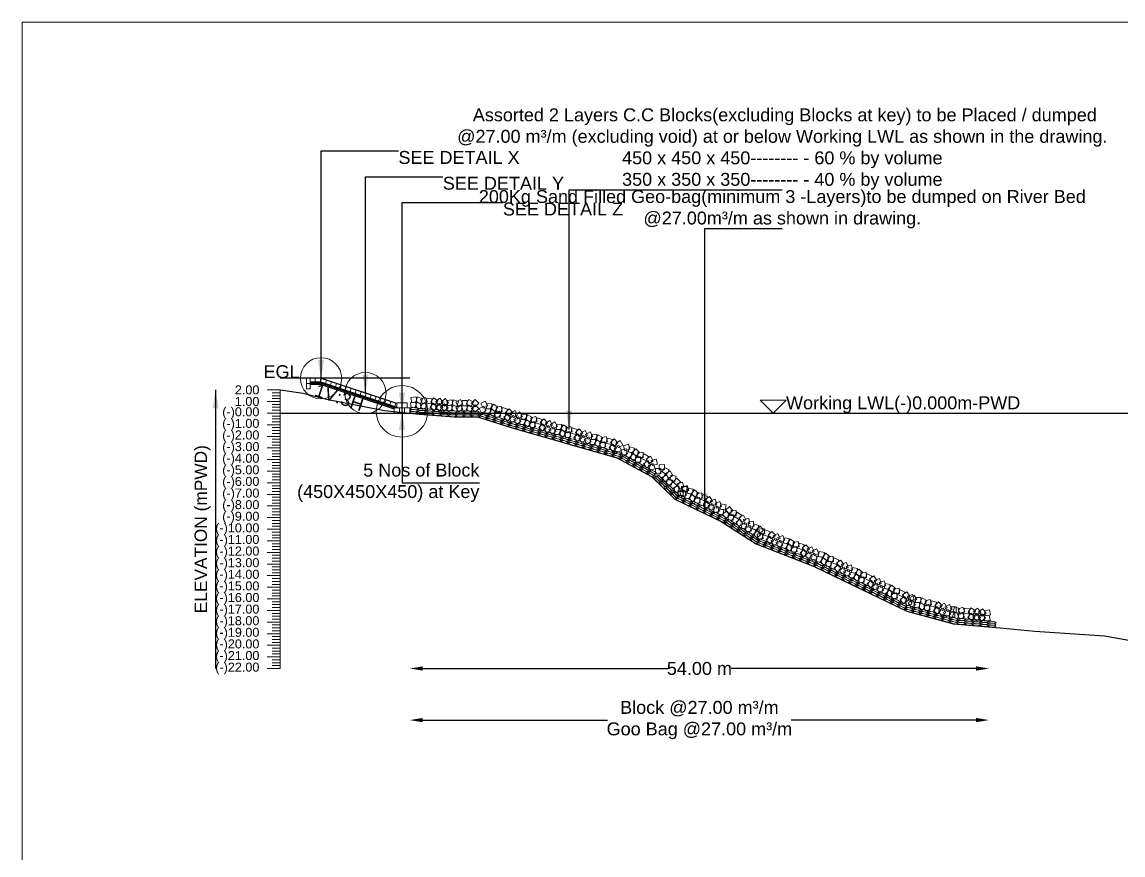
# Model space of a CAD drawing. Header units: inches. Extents: x 89000 to 305017, y -7071 to 0.
# Drawn here: x 175000 to 179267, y -3229 to 0 of the extents above; entities that cross this region are included whole.
import ezdxf

# ---------------------------------------------------------------- set-up
doc = ezdxf.new("R2010")
doc.units = ezdxf.units.IN
doc.header["$LTSCALE"] = 7
doc.header["$MEASUREMENT"] = 0
for name, color, linetype, lineweight in [('Cross Section Labels', 7, 'Continuous', 9), ('Existing_Bed_Level for Xsection', 7, 'Continuous', 25), ('Long Section Labels', 7, 'Continuous', 9)]:
    doc.layers.add(name, color=color, linetype=linetype, lineweight=lineweight)
doc.styles.get("Standard").update_dxf_attribs({"font": 'arial.ttf'})
doc.dimstyles.new('Appron Lebeling Style', dxfattribs={"dimtxt": 50, "dimasz": 50, "dimexe": 0.18, "dimexo": 0.0625, "dimgap": 0.09, "dimtad": 0, "dimtih": 1, "dimtoh": 1, "dimdec": 4, "dimzin": 0, "dimdsep": 46, "dimtxsty": 'Standard', "dimcen": 0.09, "dimse1": 1, "dimse2": 1, "dimadec": 0, "dimazin": 0, "dimtfac": 1, "dimtdec": 4, "dimtofl": 0, "dimtmove": 0, "dimatfit": 3, "dimfxl": 1, "dimtolj": 1, "dimtzin": 0, "dimarcsym": 0})
doc.dimstyles.get("Standard").update_dxf_attribs({"dimtxt": 0.18, "dimasz": 0.18, "dimexe": 0.18, "dimexo": 0.0625, "dimgap": 0.09, "dimtad": 0, "dimtih": 1, "dimtoh": 1, "dimdec": 4, "dimzin": 0, "dimdsep": 46, "dimtxsty": 'Standard', "dimcen": 0.09, "dimadec": 0, "dimazin": 0, "dimtfac": 1, "dimtdec": 4, "dimtofl": 0, "dimtmove": 0, "dimatfit": 3, "dimfxl": 1, "dimtolj": 1, "dimtzin": 0, "dimarcsym": 0})

# ---------------------------------------------------------------- blocks, each defined once
blk = doc.blocks.new('*D47')
at = {"layer": 'Cross Section Labels', "color": 0, "lineweight": -2, "transparency": 16777216}
for p, q in [((176553.2, -2506.3), (177502.8, -2506.3)), ((178697.6, -2506.3), (177748, -2506.3))]:
    blk.add_line(p, q, dxfattribs=at)
at = {"layer": 'Cross Section Labels', "color": 0, "transparency": 16777216}
for points in [[(176553.2, -2498), (176553.2, -2514.6), (176503.2, -2506.3)], [(178697.6, -2498), (178697.6, -2514.6), (178747.6, -2506.3)]]:
    blk.add_solid(points, dxfattribs=at)
at = {"layer": 'Defpoints', "color": 0, "transparency": 16777216}
for p in [(176503.2, -1516.3), (178747.6, -2344.6), (178747.6, -2506.3)]:
    blk.add_point(p, dxfattribs=at)
at = {"layer": 'Cross Section Labels', "color": 0, "transparency": 16777216, "insert": (177625.4, -2506.3), "char_height": 50, "attachment_point": 5}
blk.add_mtext('\\A1;54.00 m', dxfattribs=at)
blk = doc.blocks.new('*D48')
at = {"layer": 'Cross Section Labels', "color": 0, "lineweight": -2, "transparency": 16777216}
for p, q in [((176553.2, -2706.3), (177269.8, -2706.3)), ((178697.6, -2706.3), (177981, -2706.3))]:
    blk.add_line(p, q, dxfattribs=at)
at = {"layer": 'Cross Section Labels', "color": 0, "transparency": 16777216}
for points in [[(176553.2, -2698), (176553.2, -2714.6), (176503.2, -2706.3)], [(178697.6, -2698), (178697.6, -2714.6), (178747.6, -2706.3)]]:
    blk.add_solid(points, dxfattribs=at)
at = {"layer": 'Defpoints', "color": 0, "transparency": 16777216}
for p in [(176503.2, -1516.3), (178747.6, -2344.6), (178747.6, -2706.3)]:
    blk.add_point(p, dxfattribs=at)
at = {"layer": 'Cross Section Labels', "color": 0, "transparency": 16777216, "insert": (177625.4, -2706.3), "char_height": 50, "attachment_point": 5}
blk.add_mtext('\\A1;Block @27.00 m³/m ^JGoo Bag @27.00 m³/m ', dxfattribs=at)

msp = doc.modelspace()

# ---------------------------------------------------------------- linework, layer by layer
at = {"layer": 'Cross Section Labels'}
for points in [[(175000, 0), (185000, 0), (185000, -7071), (175000, -7071)], [(177911.18182, -1516.3), (177961.18182, -1466.3), (177861.18182, -1466.3)]]:
    msp.add_lwpolyline(points, close=True, dxfattribs=at)
for centre, radius in [((176158.93182, -1381.3), 80), ((176331.05682, -1438.675), 80), ((176472.80682, -1509.55), 100)]:
    msp.add_circle(centre, radius, dxfattribs=at)
at = {"layer": 'Existing_Bed_Level for Xsection'}
for points in [[(176503.18182, -1381.3), (176000, -1381.3)], [(176452.55682, -1479.175), (176161.01014, -1381.99278), (176158.93182, -1381.3), (176156.74107, -1381.3), (176116.24107, -1381.3)], [(176116.24107, -1394.8), (176156.74107, -1394.8), (176452.55682, -1493.40525)], [(176116.24107, -1399.3), (176156.01082, -1399.3), (176446.26082, -1496.05)], [(176116.24107, -1403.8), (176155.28057, -1403.8), (176442.43182, -1499.51708)], [(176000, -1426.3), (176090, -1438.45), (176180, -1462.3), (176405, -1505.5), (176540, -1520.35), (176675, -1530.7), (176765, -1531.15), (176900, -1573.45), (177305, -1689.1), (177440, -1762), (177530, -1849.3), (177710, -1936.15), (177845, -2023), (178070, -2110.3), (178250, -2197.15), (178430, -2284.45), (178610, -2332.6), (178790, -2348.35), (178925, -2361.4), (179195, -2380.3), (179420, -2420.35), (179780, -2460.4), (180005, -2500)], [(176000, -1516.3), (180005, -1516.3)]]:
    msp.add_lwpolyline(points, dxfattribs=at)
at = {"layer": 'Long Section Labels'}
for points in [[(176116.24107, -1381.3), (176102.74107, -1381.3), (176102.74107, -1401.55), (176116.24107, -1401.55)], [(176116.24107, -1401.55), (176102.74107, -1401.55), (176102.74107, -1421.8), (176116.24107, -1421.8)], [(176136.49107, -1381.3), (176116.24107, -1381.3), (176116.24107, -1394.8), (176136.49107, -1394.8)], [(176156.74107, -1381.3), (176136.49107, -1381.3), (176136.49107, -1394.8), (176156.74107, -1394.8)], [(176180.22098, -1388.39639), (176161.01014, -1381.99278), (176156.74107, -1394.8), (176175.95191, -1401.20361)], [(176199.43182, -1394.8), (176180.22098, -1388.39639), (176175.95191, -1401.20361), (176195.16274, -1407.60722)], [(176218.64265, -1401.20361), (176199.43182, -1394.8), (176195.16274, -1407.60722), (176214.37358, -1414.01084)], [(176237.85349, -1407.60722), (176218.64265, -1401.20361), (176214.37358, -1414.01084), (176233.58442, -1420.41445)], [(176257.06433, -1414.01084), (176237.85349, -1407.60722), (176233.58442, -1420.41445), (176252.79525, -1426.81806)], [(176276.27517, -1420.41445), (176257.06433, -1414.01084), (176252.79525, -1426.81806), (176272.00609, -1433.22167)], [(176295.486, -1426.81806), (176276.27517, -1420.41445), (176272.00609, -1433.22167), (176291.21693, -1439.62529)], [(176314.69684, -1433.22167), (176295.486, -1426.81806), (176291.21693, -1439.62529), (176310.42776, -1446.0289)], [(176333.90768, -1439.62529), (176314.69684, -1433.22167), (176310.42776, -1446.0289), (176329.6386, -1452.43251)], [(176353.11851, -1446.0289), (176333.90768, -1439.62529), (176329.6386, -1452.43251), (176348.84944, -1458.83612)], [(176372.32935, -1452.43251), (176353.11851, -1446.0289), (176348.84944, -1458.83612), (176368.06027, -1465.23973)], [(176391.54019, -1458.83612), (176372.32935, -1452.43251), (176368.06027, -1465.23973), (176387.27111, -1471.64335)], [(176410.75102, -1465.23973), (176391.54019, -1458.83612), (176387.27111, -1471.64335), (176406.48195, -1478.04696)], [(176429.96186, -1471.64335), (176410.75102, -1465.23973), (176406.48195, -1478.04696), (176425.69278, -1484.45057)], [(176449.1727, -1478.04696), (176429.96186, -1471.64335), (176425.69278, -1484.45057), (176444.90362, -1490.85418)], [(176472.80682, -1475.8), (176452.55682, -1475.8), (176452.55682, -1496.05), (176472.80682, -1496.05)], [(176493.05682, -1475.8), (176472.80682, -1475.8), (176472.80682, -1496.05), (176493.05682, -1496.05)], [(176525.33264, -1472.9853), (176505.31747, -1476.06028), (176508.39245, -1496.07545), (176528.40762, -1493.00047)], [(176527.54679, -1452.85672), (176507.53162, -1455.93169), (176510.6066, -1475.94686), (176530.62177, -1472.87189)], [(176550.1013, -1480.9865), (176531.23312, -1473.63436), (176523.88097, -1492.50254), (176542.74916, -1499.85469)], [(176552.31545, -1460.85792), (176533.44726, -1453.50577), (176526.09512, -1472.37395), (176544.9633, -1479.7261)], [(176560.83384, -1474.90583), (176542.56893, -1483.6497), (176551.31279, -1501.91462), (176569.57771, -1493.17075)], [(176562.3818, -1454.71508), (176544.11688, -1463.45895), (176552.86075, -1481.72387), (176571.12567, -1472.98)], [(176587.13342, -1480.63679), (176566.94267, -1479.08883), (176565.39472, -1499.27958), (176585.58546, -1500.82754)], [(176588.68138, -1460.44604), (176568.49063, -1458.89808), (176566.94267, -1479.08883), (176587.13342, -1480.63679)], [(176610.52707, -1488.85983), (176593.8085, -1477.43389), (176582.38257, -1494.15246), (176599.10113, -1505.57839)], [(176612.07503, -1468.66908), (176595.35646, -1457.24314), (176583.93052, -1473.96171), (176600.64909, -1485.38764)], [(176617.74582, -1478.77752), (176602.36899, -1491.95384), (176615.54531, -1507.33068), (176630.92214, -1494.15435)], [(176619.29378, -1458.58677), (176603.91694, -1471.76309), (176617.09327, -1487.13993), (176632.4701, -1473.96361)], [(176651.11376, -1495.69094), (176637.9252, -1480.32461), (176622.55886, -1493.51317), (176635.74743, -1508.87951)], [(176652.66172, -1475.50019), (176639.47316, -1460.13386), (176624.10682, -1473.32242), (176637.29538, -1488.68876)], [(176665.11113, -1484.33142), (176645.20847, -1488.06595), (176648.943, -1507.96861), (176668.84566, -1504.23408)], [(176666.65908, -1464.14067), (176646.75643, -1467.8752), (176650.49096, -1487.77786), (176670.39361, -1484.04333)], [(176690.1306, -1491.50998), (176671.02982, -1484.78519), (176664.30503, -1503.88596), (176683.4058, -1510.61076)], [(176691.67855, -1471.31923), (176672.57778, -1464.59444), (176665.85298, -1483.69521), (176684.95376, -1490.42001)], [(176698.88708, -1483.91506), (176681.29365, -1493.94172), (176691.32031, -1511.53515), (176708.91373, -1501.50849)], [(176698.98833, -1463.66532), (176681.3949, -1473.69197), (176691.42156, -1491.2854), (176709.01498, -1481.25874)], [(176725.52894, -1487.7521), (176705.27919, -1487.65086), (176705.17794, -1507.9006), (176725.42769, -1508.00185)], [(176725.63019, -1467.50236), (176705.38044, -1467.40111), (176705.27919, -1487.65086), (176725.52894, -1487.7521)], [(176749.45037, -1494.2825), (176731.95809, -1484.08042), (176721.756, -1501.5727), (176739.24829, -1511.77479)], [(176749.55162, -1474.03276), (176732.05934, -1463.83067), (176721.85725, -1481.32295), (176739.34953, -1491.52504)], [(176755.93023, -1483.71015), (176741.53423, -1497.95156), (176755.77564, -1512.34755), (176770.17164, -1498.10615)], [(176756.03148, -1463.4604), (176741.63548, -1477.70181), (176755.87689, -1492.09781), (176770.27289, -1477.8564)], [(176798.99207, -1507.13427), (176789.6024, -1489.19279), (176771.66092, -1498.58246), (176781.05059, -1516.52393)], [(176805.04681, -1487.81064), (176795.65714, -1469.86916), (176777.71566, -1479.25883), (176787.10533, -1497.2003)], [(176821.24261, -1479.89477), (176801.01016, -1479.05172), (176800.16712, -1499.28417), (176820.39956, -1500.12721)], [(176844.00305, -1492.52283), (176826.90712, -1481.66965), (176816.05394, -1498.76558), (176833.14987, -1509.61876)], [(176857.03129, -1489.61335), (176837.26653, -1494.01977), (176841.67295, -1513.78454), (176861.43772, -1509.37811)], [(176462.68182, -1496.05), (176442.43182, -1496.05), (176442.43182, -1516.3), (176462.68182, -1516.3)], [(176482.93182, -1496.05), (176462.68182, -1496.05), (176462.68182, -1516.3), (176482.93182, -1516.3)], [(176503.18182, -1496.05), (176482.93182, -1496.05), (176482.93182, -1516.3), (176503.18182, -1516.3)], [(176815.18787, -1499.2184), (176794.95543, -1498.37535), (176794.11238, -1518.6078), (176814.34483, -1519.45084)], [(176837.94831, -1511.84646), (176820.85238, -1500.99328), (176809.9992, -1518.08921), (176827.09513, -1528.94239)], [(176850.97656, -1508.93698), (176831.21179, -1513.3434), (176835.61821, -1533.10817), (176855.38298, -1528.70174)], [(176875.3102, -1520.44286), (176855.98657, -1514.38813), (176849.93183, -1533.71176), (176869.25546, -1539.76649)], [(176881.36494, -1501.11923), (176862.04131, -1495.0645), (176855.98657, -1514.38813), (176875.3102, -1520.44286)], [(176896.25138, -1533.72247), (176882.53507, -1518.82531), (176867.63791, -1532.54162), (176881.35422, -1547.43878)], [(176902.30612, -1514.39884), (176888.58981, -1499.50168), (176873.69265, -1513.21799), (176887.40895, -1528.11515)], [(176905.55506, -1525.52462), (176887.60611, -1534.9), (176896.98149, -1552.84895), (176914.93044, -1543.47357)], [(176911.6098, -1506.20099), (176893.66085, -1515.57637), (176903.03622, -1533.52532), (176920.98517, -1524.14994)], [(176933.63635, -1548.65204), (176923.79243, -1530.95572), (176906.09611, -1540.79963), (176915.94002, -1558.49595)], [(176939.19659, -1529.18036), (176929.35268, -1511.48404), (176911.65636, -1521.32795), (176921.50027, -1539.02428)], [(176955.18537, -1520.85427), (176934.93801, -1520.52718), (176934.61093, -1540.77454), (176954.85829, -1541.10162)], [(176978.26029, -1532.8981), (176960.89328, -1522.48419), (176950.47937, -1539.8512), (176967.84638, -1550.26511)], [(176991.21014, -1529.6575), (176971.56411, -1534.56626), (176976.47287, -1554.21229), (176996.1189, -1549.30353)], [(177015.82914, -1540.53942), (176996.35746, -1534.97918), (176990.79722, -1554.45086), (177010.26889, -1560.0111)], [(176949.62513, -1540.32594), (176929.37777, -1539.99886), (176929.05069, -1560.24622), (176949.29804, -1560.5733)], [(176972.70004, -1552.36978), (176955.33303, -1541.95587), (176944.91912, -1559.32288), (176962.28613, -1569.73678)], [(176985.64989, -1549.12917), (176966.00386, -1554.03794), (176970.91262, -1573.68397), (176990.55865, -1568.77521)], [(177010.26889, -1560.0111), (176990.79722, -1554.45086), (176985.23697, -1573.92253), (177004.70865, -1579.48278)], [(177031.54175, -1572.75264), (177017.45019, -1558.20993), (177002.90747, -1572.30148), (177016.99903, -1586.8442)], [(177037.10199, -1553.28097), (177023.01044, -1538.73825), (177008.46772, -1552.8298), (177022.55927, -1567.37252)], [(177040.63346, -1564.32032), (177022.9293, -1574.15014), (177032.75912, -1591.85429), (177050.46327, -1582.02448)], [(177046.1937, -1544.84864), (177028.48954, -1554.67846), (177038.31936, -1572.38262), (177056.02352, -1562.5528)], [(177069.93808, -1587.57376), (177060.09417, -1569.87743), (177042.39784, -1579.72135), (177052.24176, -1597.41767)], [(177075.49833, -1568.10208), (177065.65441, -1550.40576), (177047.95809, -1560.24967), (177057.802, -1577.94599)], [(177091.4871, -1559.77598), (177071.23975, -1559.4489), (177070.91266, -1579.69626), (177091.16002, -1580.02334)], [(177114.56202, -1571.81982), (177097.19501, -1561.40591), (177086.7811, -1578.77292), (177104.14811, -1589.18683)], [(177127.51187, -1568.57922), (177107.86584, -1573.48798), (177112.7746, -1593.13401), (177132.42063, -1588.22525)], [(177152.13087, -1579.46114), (177132.6592, -1573.9009), (177127.09895, -1593.37257), (177146.57063, -1598.93282)], [(177173.40372, -1592.20268), (177159.31217, -1577.65997), (177144.76945, -1591.75152), (177158.86101, -1606.29424)], [(177085.92686, -1579.24766), (177065.6795, -1578.92058), (177065.35242, -1599.16794), (177085.59978, -1599.49502)], [(177109.00177, -1591.29149), (177091.63477, -1580.87758), (177081.22086, -1598.24459), (177098.58786, -1608.6585)], [(177121.95163, -1588.05089), (177102.30559, -1592.95965), (177107.21436, -1612.60568), (177126.86039, -1607.69692)], [(177146.57063, -1598.93282), (177127.09895, -1593.37257), (177121.53871, -1612.84425), (177141.01038, -1618.40449)], [(177167.84348, -1611.67436), (177153.75192, -1597.13164), (177139.20921, -1611.2232), (177153.30076, -1625.76591)], [(177176.93519, -1603.24204), (177159.23103, -1613.07185), (177169.06085, -1630.77601), (177186.76501, -1620.94619)], [(177182.49543, -1583.77036), (177164.79128, -1593.60018), (177174.6211, -1611.30434), (177192.32525, -1601.47452)], [(177206.23981, -1626.49547), (177196.3959, -1608.79915), (177178.69958, -1618.64306), (177188.54349, -1636.33939)], [(177211.80006, -1607.0238), (177201.95615, -1589.32747), (177184.25982, -1599.17139), (177194.10374, -1616.86771)], [(177222.22859, -1618.16938), (177201.98123, -1617.84229), (177201.65415, -1638.08965), (177221.90151, -1638.41673)], [(177227.78884, -1598.6977), (177207.54148, -1598.37062), (177207.2144, -1618.61798), (177227.46176, -1618.94506)], [(177245.30351, -1630.21321), (177227.9365, -1619.7993), (177217.52259, -1637.16631), (177234.8896, -1647.58022)], [(177250.86375, -1610.74153), (177233.49674, -1600.32762), (177223.08283, -1617.69463), (177240.44984, -1628.10854)], [(177263.8136, -1607.50093), (177244.16757, -1612.40969), (177249.07633, -1632.05573), (177268.72237, -1627.14696)], [(177288.43261, -1618.38286), (177268.96093, -1612.82261), (177263.40068, -1632.29429), (177282.87236, -1637.85453)], [(177309.70546, -1631.1244), (177295.6139, -1616.58168), (177281.07119, -1630.67324), (177295.16274, -1645.21595)], [(177258.25336, -1626.97261), (177238.60733, -1631.88137), (177243.51609, -1651.5274), (177263.16212, -1646.61864)], [(177282.87236, -1637.85453), (177263.40068, -1632.29429), (177257.84044, -1651.76597), (177277.31212, -1657.32621)], [(177304.14521, -1650.59608), (177290.05366, -1636.05336), (177275.51094, -1650.14491), (177289.60249, -1664.68763)], [(177313.23692, -1642.16375), (177295.53276, -1651.99357), (177305.36258, -1669.69773), (177323.06674, -1659.86791)], [(177318.79717, -1622.69208), (177301.09301, -1632.5219), (177310.92283, -1650.22605), (177328.62699, -1640.39623)], [(177346.75975, -1674.05452), (177340.95635, -1654.65392), (177321.55576, -1660.45732), (177327.35915, -1679.85791)], [(177356.38151, -1656.23643), (177350.57812, -1636.83584), (177331.17752, -1642.63924), (177336.98092, -1662.03983)], [(177373.78784, -1651.54766), (177354.08566, -1646.86936), (177349.40736, -1666.57154), (177369.10954, -1671.24984)], [(177393.72888, -1668.2767), (177379.01102, -1654.36817), (177365.10249, -1669.08603), (177379.82036, -1682.99456)], [(177364.16608, -1669.36574), (177344.4639, -1664.68744), (177339.7856, -1684.38963), (177359.48778, -1689.06793)], [(177384.10711, -1686.09478), (177369.38925, -1672.18626), (177355.48073, -1686.90412), (177370.19859, -1700.81264)], [(177397.45096, -1685.71803), (177377.20882, -1686.28226), (177377.77305, -1706.5244), (177398.01519, -1705.96017)], [(177407.07273, -1667.89995), (177386.83059, -1668.46418), (177387.39482, -1688.70631), (177407.63695, -1688.14209)], [(177419.15002, -1701.64482), (177401.33193, -1692.02306), (177391.71017, -1709.84114), (177409.52825, -1719.46291)], [(177428.77178, -1683.82674), (177410.9537, -1674.20497), (177401.33193, -1692.02306), (177419.15002, -1701.64482)], [(177437.18104, -1718.66726), (177426.55068, -1701.43188), (177409.31531, -1712.06224), (177419.94566, -1729.29761)], [(177446.8028, -1700.84917), (177436.17245, -1683.6138), (177418.93708, -1694.24415), (177429.56743, -1711.47952)], [(177457.49666, -1694.57185), (177438.09145, -1700.3598), (177443.87939, -1719.76501), (177463.2846, -1713.97706)], [(177447.87489, -1712.38993), (177428.46968, -1718.17788), (177434.25763, -1737.58309), (177453.66284, -1731.79514)], [(177475.89567, -1750.73203), (177475.57927, -1730.4845), (177455.33174, -1730.8009), (177455.64814, -1751.04843)], [(177493.92117, -1750.94675), (177476.23005, -1741.0935), (177466.3768, -1758.78463), (177484.06793, -1768.63788)], [(177489.99489, -1736.19675), (177489.67849, -1715.94922), (177469.43096, -1716.26562), (177469.74737, -1736.51315)], [(177508.0204, -1736.41147), (177490.32927, -1726.55822), (177480.47602, -1744.24935), (177498.16715, -1754.10259)], [(177522.66862, -1757.92739), (177512.28125, -1740.5445), (177494.89836, -1750.93187), (177505.28573, -1768.31476)], [(177508.5694, -1772.46267), (177498.18203, -1755.07978), (177480.79914, -1765.46715), (177491.18651, -1782.85004)], [(177521.51404, -1775.72405), (177501.87947, -1770.76965), (177496.92506, -1790.40422), (177516.55963, -1795.35862)], [(177538.07208, -1796.94533), (177523.5368, -1782.84611), (177509.43758, -1797.38139), (177523.97286, -1811.48061)], [(177535.61326, -1761.18877), (177515.97869, -1756.23437), (177511.02429, -1775.86894), (177530.65886, -1780.82334)], [(177552.17131, -1782.41005), (177537.63603, -1768.31082), (177523.5368, -1782.84611), (177538.07208, -1796.94533)], [(177564.90163, -1803.68962), (177559.35165, -1784.21501), (177539.87705, -1789.76498), (177545.42702, -1809.23959)], [(177550.8024, -1818.2249), (177545.25243, -1798.75029), (177525.77782, -1804.30026), (177531.3278, -1823.77487)], [(177562.79914, -1815.08778), (177542.55137, -1815.38806), (177542.85165, -1835.63583), (177563.09942, -1835.33555)], [(177575.25466, -1834.40527), (177568.57325, -1815.28928), (177549.45726, -1821.97069), (177556.13867, -1841.08668)], [(177576.89837, -1800.5525), (177556.65059, -1800.85277), (177556.95087, -1821.10055), (177577.19864, -1820.80027)], [(177584.0545, -1816.16726), (177577.3731, -1797.05126), (177558.2571, -1803.73267), (177564.93851, -1822.84866)], [(177592.42925, -1828.9282), (177572.53436, -1825.15255), (177568.7587, -1845.04744), (177588.6536, -1848.8231)], [(177601.2291, -1810.69019), (177581.3342, -1806.91453), (177577.55854, -1826.80942), (177597.45344, -1830.58508)], [(177613.11188, -1844.7312), (177597.77553, -1831.50778), (177584.55211, -1846.84413), (177599.88846, -1860.06755)], [(177621.91172, -1826.49318), (177606.57537, -1813.26976), (177593.35195, -1828.60612), (177608.6883, -1841.82953)], [(177635.22454, -1825.50878), (177615.02914, -1826.99481), (177616.51517, -1847.19021), (177636.71057, -1845.70418)], [(177657.6268, -1840.43025), (177639.38878, -1831.63041), (177630.58894, -1849.86842), (177648.82696, -1858.66827)], [(177626.4247, -1843.74679), (177606.2293, -1845.23282), (177607.71532, -1865.42822), (177627.91072, -1863.9422)], [(177648.82696, -1858.66827), (177630.58894, -1849.86842), (177621.7891, -1868.10644), (177640.02711, -1876.90628)], [(177667.61492, -1874.85139), (177656.21024, -1858.11832), (177639.47717, -1869.523), (177650.88185, -1886.25607)], [(177676.41477, -1856.61337), (177665.01008, -1839.8803), (177648.27701, -1851.28499), (177659.68169, -1868.01806)], [(177678.01162, -1868.09329), (177658.89031, -1874.75948), (177665.5565, -1893.88079), (177684.67781, -1887.2146)], [(177686.81147, -1849.85527), (177667.69016, -1856.52146), (177674.35634, -1875.64277), (177693.47765, -1868.97658)], [(177702.92078, -1896.00418), (177696.23937, -1876.88818), (177677.12338, -1883.56959), (177683.80478, -1902.68558)], [(177711.72062, -1877.76616), (177705.03921, -1858.65016), (177685.92322, -1865.33157), (177692.60463, -1884.44757)], [(177728.89522, -1872.28909), (177709.00032, -1868.51343), (177705.22466, -1888.40833), (177725.11956, -1892.18399)], [(177720.09537, -1890.52711), (177700.20048, -1886.75145), (177696.42482, -1906.64634), (177716.31971, -1910.422)], [(177744.18146, -1910.30161), (177730.57022, -1895.30839), (177715.577, -1908.91962), (177729.18824, -1923.91285)], [(177755.13754, -1893.27144), (177741.5263, -1878.27821), (177726.53308, -1891.88945), (177740.14431, -1906.88267)], [(177757.51505, -1910.94632), (177737.28903, -1909.96105), (177736.30376, -1930.18707), (177756.52978, -1931.17234)], [(177768.47112, -1893.91614), (177748.24511, -1892.93088), (177747.25984, -1913.15689), (177767.48586, -1914.14216)], [(177777.9327, -1928.48573), (177760.90253, -1917.52965), (177749.94645, -1934.55982), (177766.97663, -1945.5159)], [(177788.88878, -1911.45555), (177771.85861, -1900.49947), (177760.90253, -1917.52965), (177777.9327, -1928.48573)], [(177805.56537, -1929.80691), (177796.28407, -1911.80914), (177778.28629, -1921.09044), (177787.56759, -1939.08822)], [(177794.60929, -1946.83709), (177785.32799, -1928.83931), (177767.33021, -1938.12062), (177776.61152, -1956.11839)], [(177805.75184, -1941.39586), (177785.96086, -1945.68302), (177790.24801, -1965.474), (177810.03899, -1961.18684)], [(177816.70792, -1924.36569), (177796.91694, -1928.65284), (177801.20409, -1948.44382), (177820.99507, -1944.15667)], [(177827.07534, -1972.13333), (177822.77242, -1952.34577), (177802.98487, -1956.64869), (177807.28778, -1976.43624)], [(177838.03142, -1955.10316), (177833.7285, -1935.3156), (177813.94094, -1939.61851), (177818.24386, -1959.40607)], [(177844.78924, -1968.78928), (177825.50247, -1962.61813), (177819.33131, -1981.90489), (177838.61808, -1988.07605)], [(177855.74532, -1951.75911), (177836.45855, -1945.58795), (177830.28739, -1964.87472), (177849.57416, -1971.04588)], [(177874.34876, -1969.96399), (177860.73752, -1954.97076), (177845.7443, -1968.582), (177859.35553, -1983.57522)], [(177863.39268, -1986.99416), (177849.78144, -1972.00094), (177834.78822, -1985.61217), (177848.39946, -2000.6054)], [(177869.00494, -1982.00332), (177848.99113, -1985.08711), (177852.07493, -2005.10092), (177872.08874, -2002.01713)], [(177876.3299, -1963.12456), (177856.31609, -1966.20835), (177859.39988, -1986.22217), (177879.4137, -1983.13837)], [(177892.52055, -1995.10018), (177873.64179, -1987.77522), (177866.31683, -2006.65398), (177885.19559, -2013.97894)], [(177899.84551, -1976.22142), (177880.96675, -1968.89646), (177873.64179, -1987.77522), (177892.52055, -1995.10018)], [(177912.53337, -2009.7415), (177899.83691, -1993.96612), (177884.06153, -2006.66257), (177896.75799, -2022.43795)], [(177919.85832, -1990.86274), (177907.16187, -1975.08736), (177891.38649, -1987.78382), (177904.08294, -2003.55919)], [(177922.36105, -2002.17976), (177903.82897, -2010.34215), (177911.99137, -2028.87423), (177930.52344, -2020.71184)], [(177929.68601, -1983.301), (177911.15393, -1991.46339), (177919.31632, -2009.99547), (177937.8484, -2001.83308)], [(177956.73128, -2009.14741), (177948.55413, -1990.62184), (177930.02856, -1998.79898), (177938.20571, -2017.32455)], [(177973.41713, -2002.32485), (177953.28537, -2000.1397), (177951.10023, -2020.27146), (177971.23199, -2022.4566)], [(177995.28847, -2016.4369), (177978.95123, -2004.47208), (177966.9864, -2020.80932), (177983.32365, -2032.77414)], [(177949.40632, -2028.02616), (177941.22918, -2009.50059), (177922.70361, -2017.67774), (177930.88075, -2036.20331)], [(177966.09217, -2021.2036), (177945.96042, -2019.01846), (177943.77527, -2039.15022), (177963.90703, -2041.33536)], [(177987.96351, -2035.31566), (177971.62627, -2023.35083), (177959.66145, -2039.68808), (177975.99869, -2051.6529)], [(178001.15625, -2033.27802), (177981.14243, -2036.36182), (177984.22623, -2056.37563), (178004.24004, -2053.29183)], [(178008.4812, -2014.39926), (177988.46739, -2017.48306), (177991.55119, -2037.49687), (178011.565, -2034.41308)], [(178024.67185, -2046.37488), (178005.7931, -2039.04993), (177998.46814, -2057.92868), (178017.3469, -2065.25364)], [(178031.99681, -2027.49613), (178013.11805, -2020.17117), (178005.7931, -2039.04993), (178024.67185, -2046.37488)], [(178044.68467, -2061.01621), (178031.98822, -2045.24083), (178016.21284, -2057.93728), (178028.90929, -2073.71266)], [(178052.00963, -2042.13745), (178039.31317, -2026.36207), (178023.5378, -2039.05852), (178036.23425, -2054.8339)], [(178061.83731, -2034.57571), (178043.30523, -2042.7381), (178051.46763, -2061.27018), (178069.9997, -2053.10778)], [(178088.88259, -2060.42211), (178080.70544, -2041.89654), (178062.17987, -2050.07369), (178070.35701, -2068.59926)], [(178054.51235, -2053.45447), (178035.98028, -2061.61686), (178044.14267, -2080.14893), (178062.67475, -2071.98654)], [(178081.55763, -2079.30087), (178073.38048, -2060.7753), (178054.85491, -2068.95245), (178063.03206, -2087.47802)], [(178101.15548, -2074.83861), (178081.26058, -2071.06295), (178077.48492, -2090.95785), (178097.37982, -2094.7335)], [(178109.95532, -2056.60059), (178090.06043, -2052.82493), (178086.28477, -2072.71983), (178106.17966, -2076.49549)], [(178121.8381, -2090.6416), (178106.50175, -2077.41818), (178093.27833, -2092.75454), (178108.61469, -2105.97796)], [(178130.63795, -2072.40359), (178115.3016, -2059.18017), (178102.07818, -2074.51652), (178117.41453, -2087.73994)], [(178135.15092, -2089.6572), (178114.95552, -2091.14323), (178116.44155, -2111.33863), (178136.63695, -2109.8526)], [(178143.95077, -2071.41918), (178123.75536, -2072.90521), (178125.24139, -2093.10061), (178145.43679, -2091.61458)], [(178166.35303, -2086.34065), (178148.11501, -2077.54081), (178139.31517, -2095.77883), (178157.55318, -2104.57867)], [(178185.14099, -2102.52377), (178173.73631, -2085.7907), (178157.00323, -2097.19539), (178168.40792, -2113.92846)], [(178157.55318, -2104.57867), (178139.31517, -2095.77883), (178130.51532, -2114.01684), (178148.75334, -2122.81669)], [(178176.34115, -2120.76179), (178164.93646, -2104.02872), (178148.20339, -2115.43341), (178159.60808, -2132.16648)], [(178186.73785, -2114.0037), (178167.61654, -2120.66988), (178174.28272, -2139.79119), (178193.40403, -2133.12501)], [(178195.53769, -2095.76568), (178176.41638, -2102.43186), (178183.08257, -2121.55317), (178202.20388, -2114.88699)], [(178211.64701, -2141.91458), (178204.9656, -2122.79858), (178185.8496, -2129.47999), (178192.53101, -2148.59599)], [(178220.44685, -2123.67656), (178213.76544, -2104.56057), (178194.64944, -2111.24198), (178201.33085, -2130.35797)], [(178228.8216, -2136.43751), (178208.9267, -2132.66185), (178205.15104, -2152.55675), (178225.04594, -2156.33241)], [(178237.62144, -2118.19949), (178217.72654, -2114.42383), (178213.95089, -2134.31873), (178233.84578, -2138.09439)], [(178258.30407, -2134.00249), (178242.96771, -2120.77907), (178229.7443, -2136.11542), (178245.08065, -2149.33884)], [(178271.61688, -2133.01808), (178251.42148, -2134.50411), (178252.90751, -2154.69951), (178273.10291, -2153.21348)], [(178249.50422, -2152.24051), (178234.16787, -2139.01709), (178220.94445, -2154.35344), (178236.2808, -2167.57686)], [(178262.81704, -2151.2561), (178242.62164, -2152.74213), (178244.10767, -2172.93753), (178264.30307, -2171.4515)], [(178285.28198, -2166.24899), (178267.06182, -2157.41221), (178258.22505, -2175.63236), (178276.4452, -2184.46914)], [(178294.11875, -2148.02883), (178275.8986, -2139.19206), (178267.06182, -2157.41221), (178285.28198, -2166.24899)], [(178304.03712, -2182.47014), (178292.66635, -2165.714), (178275.91021, -2177.08476), (178287.28098, -2193.8409)], [(178312.87389, -2164.24999), (178301.50313, -2147.49385), (178284.74699, -2158.86461), (178296.11775, -2175.62075)], [(178314.44749, -2175.73312), (178295.31271, -2182.36055), (178301.94015, -2201.49533), (178321.07492, -2194.86789)], [(178323.28426, -2157.51297), (178304.14949, -2164.1404), (178310.77692, -2183.27517), (178329.91169, -2176.64774)], [(178348.13682, -2185.47426), (178341.49415, -2166.34476), (178322.36466, -2172.98743), (178329.00733, -2192.11692)], [(178365.32248, -2180.03199), (178345.43527, -2176.21604), (178341.61931, -2196.10324), (178361.50652, -2199.9192)], [(178339.30005, -2203.69441), (178332.65738, -2184.56492), (178313.52789, -2191.20758), (178320.17056, -2210.33708)], [(178356.4857, -2198.25214), (178336.5985, -2194.43619), (178332.78254, -2214.32339), (178352.66975, -2218.13935)], [(178377.13627, -2214.09701), (178361.82674, -2200.84255), (178348.57228, -2216.15208), (178363.88181, -2229.40654)], [(178385.97304, -2195.87686), (178370.66351, -2182.6224), (178357.40905, -2197.93193), (178372.71858, -2211.18639)], [(178390.45105, -2213.13958), (178370.25268, -2214.58469), (178371.6978, -2234.78306), (178391.89617, -2233.33795)], [(178399.28783, -2194.91942), (178379.08946, -2196.36454), (178380.53457, -2216.56291), (178400.73294, -2215.11779)], [(178421.65981, -2209.88625), (178403.43966, -2201.04948), (178394.60289, -2219.26963), (178412.82304, -2228.1064)], [(178440.41495, -2226.1074), (178429.04419, -2209.35126), (178412.28805, -2220.72202), (178423.65881, -2237.47816)], [(178412.82304, -2228.1064), (178394.60289, -2219.26963), (178385.76611, -2237.48978), (178403.98627, -2246.32655)], [(178431.57818, -2244.32755), (178420.20742, -2227.57141), (178403.45128, -2238.94218), (178414.82204, -2255.69832)], [(178441.98855, -2237.59053), (178422.85378, -2244.21797), (178429.48121, -2263.35274), (178448.61598, -2256.72531)], [(178450.82533, -2219.37038), (178431.69055, -2225.99781), (178438.31798, -2245.13259), (178457.45276, -2238.50516)], [(178462.60405, -2258.92776), (178452.46472, -2241.39903), (178434.93599, -2251.53836), (178445.07532, -2269.06709)], [(178467.83694, -2239.36557), (178457.69761, -2221.83684), (178440.16887, -2231.97617), (178450.3082, -2249.5049)], [(178478.45093, -2250.33468), (178458.20094, -2250.34723), (178458.21349, -2270.59722), (178478.46348, -2270.58467)], [(178483.68382, -2230.77248), (178463.43382, -2230.78503), (178463.44637, -2251.03503), (178483.69637, -2251.02248)], [(178501.7246, -2261.98981), (178484.18537, -2251.86864), (178474.06421, -2269.40787), (178491.60343, -2279.52903)], [(178506.95749, -2242.42761), (178489.41826, -2232.30645), (178479.29709, -2249.84567), (178496.83632, -2259.96684)], [(178514.61828, -2258.53247), (178495.05734, -2263.77004), (178500.29491, -2283.33098), (178519.85585, -2278.09341)], [(178519.85117, -2238.97027), (178500.29023, -2244.20785), (178505.5278, -2263.76878), (178525.08874, -2258.53121)], [(178544.64922, -2249.43776), (178525.08702, -2244.20488), (178519.85414, -2263.76707), (178539.41633, -2268.99996)], [(178566.13277, -2261.82073), (178551.79929, -2247.5164), (178537.49496, -2261.84988), (178551.82845, -2276.15421)], [(178575.08178, -2253.2371), (178557.54498, -2263.36247), (178567.67035, -2280.89927), (178585.20715, -2270.77391)], [(178604.77229, -2275.99578), (178594.63296, -2258.46704), (178577.10422, -2268.60637), (178587.24355, -2286.13511)], [(178539.41633, -2268.99996), (178519.85414, -2263.76707), (178514.62125, -2283.32926), (178534.18344, -2288.56215)], [(178560.89989, -2281.38292), (178546.56641, -2267.07859), (178532.26208, -2281.41207), (178546.59556, -2295.7164)], [(178569.84889, -2272.7993), (178552.31209, -2282.92467), (178562.43746, -2300.46147), (178579.97426, -2290.3361)], [(178599.5394, -2295.55797), (178589.40007, -2278.02924), (178571.87134, -2288.16857), (178582.01067, -2305.6973)], [(178615.38629, -2286.96488), (178595.13629, -2286.97743), (178595.14884, -2307.22743), (178615.39884, -2307.21488)], [(178620.61917, -2267.40269), (178600.36918, -2267.41524), (178600.38173, -2287.66524), (178620.63172, -2287.65269)], [(178632.34052, -2294.16911), (178613.31322, -2287.23917), (178606.38328, -2306.26648), (178625.41058, -2313.19642)], [(178634.10565, -2273.99619), (178615.07835, -2267.06625), (178608.14841, -2286.09355), (178627.17571, -2293.02349)], [(178644.44039, -2288.53054), (178626.08244, -2297.07736), (178634.62926, -2315.43531), (178652.98721, -2306.88849)], [(178646.20552, -2268.35761), (178627.84757, -2276.90444), (178636.39439, -2295.26239), (178654.75234, -2286.71556)], [(178670.67677, -2294.54416), (178650.50385, -2292.77903), (178648.73872, -2312.95195), (178668.91164, -2314.71708)], [(178672.4419, -2274.37124), (178652.26898, -2272.6061), (178650.50385, -2292.77903), (178670.67677, -2294.54416)], [(178693.98058, -2303.01845), (178677.38593, -2291.41327), (178665.78076, -2308.00792), (178682.37541, -2319.6131)], [(178695.74571, -2282.84552), (178679.15106, -2271.24035), (178667.54589, -2287.835), (178684.14054, -2299.44017)], [(178701.30741, -2293.0144), (178685.78968, -2306.0245), (178698.79978, -2321.54223), (178714.3175, -2308.53213)], [(178703.07254, -2272.84148), (178687.55481, -2285.85158), (178700.56491, -2301.3693), (178716.08263, -2288.35921)], [(178734.49142, -2310.2859), (178721.46897, -2294.77854), (178705.96161, -2307.80099), (178718.98406, -2323.30835)], [(178736.25655, -2290.11298), (178723.2341, -2274.60562), (178707.72674, -2287.62807), (178720.74919, -2303.13543)], [(178748.61021, -2299.07766), (178728.66851, -2302.59781), (178732.18867, -2322.5395), (178752.13036, -2319.01935)], [(178750.37534, -2278.90473), (178730.43365, -2282.42488), (178733.9538, -2302.36658), (178753.89549, -2298.84642)]]:
    msp.add_lwpolyline(points, close=True, dxfattribs=at)
for points in [[(176000, -1426.3), (175950, -1426.3)], [(176000, -1437.55), (175970, -1437.55)], [(176000, -1448.8), (175970, -1448.8)], [(176000, -2506.3), (176000, -2461.3), (176000, -2416.3), (176000, -2371.3), (176000, -2326.3), (176000, -2281.3), (176000, -2236.3), (176000, -2191.3), (176000, -2146.3), (176000, -2101.3), (176000, -2056.3), (176000, -2011.3), (176000, -1966.3), (176000, -1921.3), (176000, -1876.3), (176000, -1831.3), (176000, -1786.3), (176000, -1741.3), (176000, -1696.3), (176000, -1651.3), (176000, -1606.3), (176000, -1561.3), (176000, -1516.3), (176000, -1471.3), (176000, -1426.3)], [(176000, -1471.3), (175950, -1471.3)], [(176000, -1460.05), (175970, -1460.05)], [(176000, -1482.55), (175970, -1482.55)], [(176000, -1516.3), (175950, -1516.3)], [(176000, -1493.8), (175970, -1493.8)], [(176000, -1505.05), (175970, -1505.05)], [(176000, -1527.55), (175970, -1527.55)], [(176000, -1561.3), (175950, -1561.3)], [(176000, -1538.8), (175970, -1538.8)], [(176000, -1550.05), (175970, -1550.05)], [(176000, -1572.55), (175970, -1572.55)], [(176000, -1606.3), (175950, -1606.3)], [(176000, -1583.8), (175970, -1583.8)], [(176000, -1595.05), (175970, -1595.05)], [(176000, -1617.55), (175970, -1617.55)], [(176000, -1651.3), (175950, -1651.3)], [(176000, -1628.8), (175970, -1628.8)], [(176000, -1640.05), (175970, -1640.05)], [(176000, -1662.55), (175970, -1662.55)], [(176000, -1696.3), (175950, -1696.3)], [(176000, -1673.8), (175970, -1673.8)], [(176000, -1685.05), (175970, -1685.05)], [(176000, -1741.3), (175950, -1741.3)], [(176000, -1707.55), (175970, -1707.55)], [(176000, -1718.8), (175970, -1718.8)], [(176000, -1730.05), (175970, -1730.05)], [(176000, -1786.3), (175950, -1786.3)], [(176000, -1752.55), (175970, -1752.55)], [(176000, -1763.8), (175970, -1763.8)], [(176000, -1775.05), (175970, -1775.05)], [(176000, -1831.3), (175950, -1831.3)], [(176000, -1797.55), (175970, -1797.55)], [(176000, -1808.8), (175970, -1808.8)], [(176000, -1820.05), (175970, -1820.05)], [(176000, -1876.3), (175950, -1876.3)], [(176000, -1842.55), (175970, -1842.55)], [(176000, -1853.8), (175970, -1853.8)], [(176000, -1865.05), (175970, -1865.05)], [(176000, -1887.55), (175970, -1887.55)], [(176000, -1898.8), (175970, -1898.8)], [(176000, -1910.05), (175970, -1910.05)], [(176000, -1921.3), (175950, -1921.3)], [(176000, -1932.55), (175970, -1932.55)], [(176000, -1943.8), (175970, -1943.8)], [(176000, -1955.05), (175970, -1955.05)], [(176000, -1966.3), (175950, -1966.3)], [(176000, -1977.55), (175970, -1977.55)], [(176000, -1988.8), (175970, -1988.8)], [(176000, -2000.05), (175970, -2000.05)], [(176000, -2011.3), (175950, -2011.3)], [(176000, -2022.55), (175970, -2022.55)], [(176000, -2033.8), (175970, -2033.8)], [(176000, -2045.05), (175970, -2045.05)], [(176000, -2056.3), (175950, -2056.3)], [(176000, -2067.55), (175970, -2067.55)], [(176000, -2078.8), (175970, -2078.8)], [(176000, -2090.05), (175970, -2090.05)], [(176000, -2101.3), (175950, -2101.3)], [(176000, -2112.55), (175970, -2112.55)], [(176000, -2123.8), (175970, -2123.8)], [(176000, -2146.3), (175950, -2146.3)], [(176000, -2135.05), (175970, -2135.05)], [(176000, -2157.55), (175970, -2157.55)], [(176000, -2168.8), (175970, -2168.8)], [(176000, -2191.3), (175950, -2191.3)], [(176000, -2180.05), (175970, -2180.05)], [(176000, -2202.55), (175970, -2202.55)], [(176000, -2213.8), (175970, -2213.8)], [(176000, -2236.3), (175950, -2236.3)], [(176000, -2225.05), (175970, -2225.05)], [(176000, -2247.55), (175970, -2247.55)], [(176000, -2258.8), (175970, -2258.8)], [(176000, -2281.3), (175950, -2281.3)], [(176000, -2270.05), (175970, -2270.05)], [(176000, -2292.55), (175970, -2292.55)], [(176000, -2303.8), (175970, -2303.8)], [(176000, -2326.3), (175950, -2326.3)], [(176000, -2315.05), (175970, -2315.05)], [(176000, -2337.55), (175970, -2337.55)], [(176000, -2371.3), (175950, -2371.3)], [(176000, -2348.8), (175970, -2348.8)], [(176000, -2360.05), (175970, -2360.05)], [(176000, -2382.55), (175970, -2382.55)], [(176000, -2416.3), (175950, -2416.3)], [(176000, -2393.8), (175970, -2393.8)], [(176000, -2405.05), (175970, -2405.05)], [(176000, -2427.55), (175970, -2427.55)], [(176000, -2461.3), (175950, -2461.3)], [(176000, -2438.8), (175970, -2438.8)], [(176000, -2450.05), (175970, -2450.05)], [(176000, -2472.55), (175970, -2472.55)], [(176000, -2506.3), (175950, -2506.3)], [(176000, -2483.8), (175970, -2483.8)], [(176000, -2495.05), (175970, -2495.05)]]:
    msp.add_lwpolyline(points, dxfattribs=at)
for centre, major_axis in [((176518.48625, -1514.13542), (14.88621, -1.63748)), ((176519.32271, -1506.53128), (14.88621, -1.63748)), ((176520.15916, -1498.92715), (14.88621, -1.63748)), ((176548.15705, -1517.13915), (14.93218, -1.1448)), ((176548.74183, -1509.51153), (14.93218, -1.1448)), ((176549.32662, -1501.88392), (14.93218, -1.1448)), ((176578.02141, -1519.42875), (14.93218, -1.1448)), ((176578.60619, -1511.80113), (14.93218, -1.1448)), ((176579.19098, -1504.17352), (14.93218, -1.1448)), ((176607.88577, -1521.71835), (14.93218, -1.1448)), ((176608.47056, -1514.09073), (14.93218, -1.1448)), ((176609.05534, -1506.46312), (14.93218, -1.1448)), ((176637.75013, -1524.00795), (14.93218, -1.1448)), ((176638.33492, -1516.38034), (14.93218, -1.1448)), ((176638.9197, -1508.75272), (14.93218, -1.1448)), ((176667.61449, -1526.29755), (14.93218, -1.1448)), ((176668.19928, -1518.66994), (14.93218, -1.1448)), ((176668.78406, -1511.04232), (14.93218, -1.1448)), ((176697.27042, -1526.9863), (14.97581, -0.07488)), ((176697.30867, -1519.3364), (14.97581, -0.07488)), ((176697.34691, -1511.6865), (14.97581, -0.07488)), ((176727.22204, -1527.13606), (14.97581, -0.07488)), ((176727.26029, -1519.48616), (14.97581, -0.07488)), ((176727.29854, -1511.83625), (14.97581, -0.07488)), ((176757.17367, -1527.28582), (14.97581, -0.07488)), ((176757.21192, -1519.63592), (14.97581, -0.07488)), ((176757.25017, -1511.98601), (14.97581, -0.07488)), ((176787.23882, -1534.10979), (14.2909, -4.47781)), ((176789.52617, -1526.80976), (14.2909, -4.47781)), ((176791.81351, -1519.50972), (14.2909, -4.47781)), ((176818.10796, -1535.76539), (14.2909, -4.47781)), ((176820.39531, -1528.46535), (14.2909, -4.47781)), ((176848.9771, -1537.42098), (14.2909, -4.47781)), ((176815.82062, -1543.06542), (14.2909, -4.47781)), ((176844.40241, -1552.02105), (14.2909, -4.47781)), ((176846.68976, -1544.72101), (14.2909, -4.47781)), ((176872.98421, -1560.97668), (14.2909, -4.47781)), ((176875.27155, -1553.67664), (14.2909, -4.47781)), ((176877.5589, -1546.37661), (14.2909, -4.47781)), ((176901.47583, -1569.89354), (14.40039, -4.11211)), ((176903.57637, -1562.53757), (14.40039, -4.11211)), ((176905.67691, -1555.18161), (14.40039, -4.11211)), ((176930.2766, -1578.11776), (14.40039, -4.11211)), ((176932.37714, -1570.76179), (14.40039, -4.11211)), ((176934.47768, -1563.40583), (14.40039, -4.11211)), ((176961.17791, -1578.98601), (14.40039, -4.11211)), ((176963.27845, -1571.63005), (14.40039, -4.11211)), ((176992.07922, -1579.85427), (14.40039, -4.11211)), ((176959.07738, -1586.34198), (14.40039, -4.11211)), ((176987.87815, -1594.5662), (14.40039, -4.11211)), ((176989.97869, -1587.21023), (14.40039, -4.11211)), ((177016.67892, -1602.79042), (14.40039, -4.11211)), ((177018.77946, -1595.43445), (14.40039, -4.11211)), ((177020.88, -1588.07849), (14.40039, -4.11211)), ((177045.47969, -1611.01464), (14.40039, -4.11211)), ((177047.58023, -1603.65868), (14.40039, -4.11211)), ((177049.68077, -1596.30271), (14.40039, -4.11211)), ((177074.28047, -1619.23886), (14.40039, -4.11211)), ((177076.381, -1611.8829), (14.40039, -4.11211)), ((177078.48154, -1604.52693), (14.40039, -4.11211)), ((177103.08124, -1627.46308), (14.40039, -4.11211)), ((177105.18178, -1620.10712), (14.40039, -4.11211)), ((177107.28231, -1612.75115), (14.40039, -4.11211)), ((177136.08309, -1620.97537), (14.40039, -4.11211)), ((177131.88201, -1635.6873), (14.40039, -4.11211)), ((177133.98255, -1628.33134), (14.40039, -4.11211)), ((177160.68279, -1643.91152), (14.40039, -4.11211)), ((177162.78332, -1636.55556), (14.40039, -4.11211)), ((177164.88386, -1629.19959), (14.40039, -4.11211)), ((177189.48356, -1652.13574), (14.40039, -4.11211)), ((177191.58409, -1644.77978), (14.40039, -4.11211)), ((177193.68463, -1637.42381), (14.40039, -4.11211)), ((177218.28433, -1660.35997), (14.40039, -4.11211)), ((177220.38487, -1653.004), (14.40039, -4.11211)), ((177222.4854, -1645.64803), (14.40039, -4.11211)), ((177247.0851, -1668.58419), (14.40039, -4.11211)), ((177249.18564, -1661.22822), (14.40039, -4.11211)), ((177251.28618, -1653.87225), (14.40039, -4.11211)), ((177277.98641, -1669.45244), (14.40039, -4.11211)), ((177280.08695, -1662.09647), (14.40039, -4.11211)), ((177308.88772, -1670.32069), (14.40039, -4.11211)), ((177275.88588, -1676.80841), (14.40039, -4.11211)), ((177304.68665, -1685.03263), (14.40039, -4.11211)), ((177306.78718, -1677.67666), (14.40039, -4.11211)), ((177331.92455, -1699.2922), (13.17746, -7.11583)), ((177335.55944, -1692.56092), (13.17746, -7.11583)), ((177339.19433, -1685.82965), (13.17746, -7.11583)), ((177358.27948, -1713.52386), (13.17746, -7.11583)), ((177361.91437, -1706.79258), (13.17746, -7.11583)), ((177365.54926, -1700.06131), (13.17746, -7.11583)), ((177391.90418, -1714.29297), (13.17746, -7.11583)), ((177384.63441, -1727.75552), (13.17746, -7.11583)), ((177388.2693, -1721.02424), (13.17746, -7.11583)), ((177410.98933, -1741.98718), (13.17746, -7.11583)), ((177414.62422, -1735.2559), (13.17746, -7.11583)), ((177418.25911, -1728.52463), (13.17746, -7.11583)), ((177437.34426, -1756.21884), (13.17746, -7.11583)), ((177440.97915, -1749.48757), (13.17746, -7.11583)), ((177444.61404, -1742.75629), (13.17746, -7.11583)), ((177460.51344, -1776.56919), (10.74965, -10.42716)), ((177465.83981, -1771.07808), (10.74965, -10.42716)), ((177471.16618, -1765.58698), (10.74965, -10.42716)), ((177482.01273, -1797.42351), (10.74965, -10.42716)), ((177487.33911, -1791.9324), (10.74965, -10.42716)), ((177492.66548, -1786.44129), (10.74965, -10.42716)), ((177503.51203, -1818.27782), (10.74965, -10.42716)), ((177508.8384, -1812.78672), (10.74965, -10.42716)), ((177514.16478, -1807.29561), (10.74965, -10.42716)), ((177525.01133, -1839.13214), (10.74965, -10.42716)), ((177530.3377, -1833.64104), (10.74965, -10.42716)), ((177535.66407, -1828.14993), (10.74965, -10.42716)), ((177555.68591, -1840.45862), (13.48803, -6.50797)), ((177549.03714, -1854.23845), (13.48803, -6.50797)), ((177552.36153, -1847.34854), (13.48803, -6.50797)), ((177576.01319, -1867.2544), (13.48803, -6.50797)), ((177579.33758, -1860.36448), (13.48803, -6.50797)), ((177582.66196, -1853.47456), (13.48803, -6.50797)), ((177602.98925, -1880.27035), (13.48803, -6.50797)), ((177606.31363, -1873.38043), (13.48803, -6.50797)), ((177609.63802, -1866.49051), (13.48803, -6.50797)), ((177636.61407, -1879.50646), (13.48803, -6.50797)), ((177629.9653, -1893.28629), (13.48803, -6.50797)), ((177633.28969, -1886.39637), (13.48803, -6.50797)), ((177656.94135, -1906.30224), (13.48803, -6.50797)), ((177660.26574, -1899.41232), (13.48803, -6.50797)), ((177663.59013, -1892.5224), (13.48803, -6.50797)), ((177683.91741, -1919.31818), (13.48803, -6.50797)), ((177687.24179, -1912.42827), (13.48803, -6.50797)), ((177690.56618, -1905.53835), (13.48803, -6.50797)), ((177714.21785, -1925.44421), (13.48803, -6.50797)), ((177717.54223, -1918.55429), (13.48803, -6.50797)), ((177710.89346, -1932.33413), (13.48803, -6.50797)), ((177736.54118, -1948.67665), (12.59476, -8.10263)), ((177740.68014, -1942.24303), (12.59476, -8.10263)), ((177744.81911, -1935.80941), (12.59476, -8.10263)), ((177761.7307, -1964.88191), (12.59476, -8.10263)), ((177765.86966, -1958.44829), (12.59476, -8.10263)), ((177770.00863, -1952.01466), (12.59476, -8.10263)), ((177795.19815, -1968.21992), (12.59476, -8.10263)), ((177786.92022, -1981.08717), (12.59476, -8.10263)), ((177791.05918, -1974.65354), (12.59476, -8.10263)), ((177812.10974, -1997.29242), (12.59476, -8.10263)), ((177816.2487, -1990.8588), (12.59476, -8.10263)), ((177820.38767, -1984.42518), (12.59476, -8.10263)), ((177837.29926, -2013.49768), (12.59476, -8.10263)), ((177841.43822, -2007.06406), (12.59476, -8.10263)), ((177845.57719, -2000.63044), (12.59476, -8.10263)), ((177869.01104, -2011.80216), (13.96189, -5.41721)), ((177863.47663, -2026.06611), (13.96189, -5.41721)), ((177866.24384, -2018.93413), (13.96189, -5.41721)), ((177891.40041, -2036.90053), (13.96189, -5.41721)), ((177894.16762, -2029.76856), (13.96189, -5.41721)), ((177896.93482, -2022.63658), (13.96189, -5.41721)), ((177919.32419, -2047.73496), (13.96189, -5.41721)), ((177922.0914, -2040.60299), (13.96189, -5.41721)), ((177924.8586, -2033.47101), (13.96189, -5.41721)), ((177950.01518, -2051.43741), (13.96189, -5.41721)), ((177952.78238, -2044.30544), (13.96189, -5.41721)), ((177980.70616, -2055.13986), (13.96189, -5.41721)), ((177947.24797, -2058.56939), (13.96189, -5.41721)), ((177975.17175, -2069.40381), (13.96189, -5.41721)), ((177977.93896, -2062.27184), (13.96189, -5.41721)), ((178003.09553, -2080.23824), (13.96189, -5.41721)), ((178005.86274, -2073.10627), (13.96189, -5.41721)), ((178008.62994, -2065.97429), (13.96189, -5.41721)), ((178031.01931, -2091.07267), (13.96189, -5.41721)), ((178033.78652, -2083.94069), (13.96189, -5.41721)), ((178036.55372, -2076.80872), (13.96189, -5.41721)), ((178061.7103, -2094.77512), (13.96189, -5.41721)), ((178064.4775, -2087.64314), (13.96189, -5.41721)), ((178058.94309, -2101.90709), (13.96189, -5.41721)), ((178086.61996, -2114.07217), (13.48803, -6.50797)), ((178089.94435, -2107.18225), (13.48803, -6.50797)), ((178093.26873, -2100.29233), (13.48803, -6.50797)), ((178113.59602, -2127.08811), (13.48803, -6.50797)), ((178116.9204, -2120.19819), (13.48803, -6.50797)), ((178120.24479, -2113.30828), (13.48803, -6.50797)), ((178140.57207, -2140.10406), (13.48803, -6.50797)), ((178143.89645, -2133.21414), (13.48803, -6.50797)), ((178147.22084, -2126.32422), (13.48803, -6.50797)), ((178174.19689, -2139.34017), (13.48803, -6.50797)), ((178167.54812, -2153.12), (13.48803, -6.50797)), ((178170.87251, -2146.23009), (13.48803, -6.50797)), ((178194.52418, -2166.13595), (13.48803, -6.50797)), ((178197.84856, -2159.24603), (13.48803, -6.50797)), ((178201.17295, -2152.35611), (13.48803, -6.50797)), ((178221.50023, -2179.15189), (13.48803, -6.50797)), ((178224.82461, -2172.26198), (13.48803, -6.50797)), ((178228.149, -2165.37206), (13.48803, -6.50797)), ((178255.12505, -2178.388), (13.48803, -6.50797)), ((178248.47628, -2192.16784), (13.48803, -6.50797)), ((178251.80067, -2185.27792), (13.48803, -6.50797)), ((178275.43601, -2205.23533), (13.47481, -6.53529)), ((178278.77435, -2198.35216), (13.47481, -6.53529)), ((178282.11268, -2191.469), (13.47481, -6.53529)), ((178302.38564, -2218.3059), (13.47481, -6.53529)), ((178305.72397, -2211.42273), (13.47481, -6.53529)), ((178309.06231, -2204.53957), (13.47481, -6.53529)), ((178332.6736, -2224.4933), (13.47481, -6.53529)), ((178336.01194, -2217.61014), (13.47481, -6.53529)), ((178329.33527, -2231.37647), (13.47481, -6.53529)), ((178356.2849, -2244.44704), (13.47481, -6.53529)), ((178359.62323, -2237.56388), (13.47481, -6.53529)), ((178362.96157, -2230.68071), (13.47481, -6.53529)), ((178383.23452, -2257.51761), (13.47481, -6.53529)), ((178386.57286, -2250.63445), (13.47481, -6.53529)), ((178389.9112, -2243.75128), (13.47481, -6.53529)), ((178413.52249, -2263.70502), (13.47481, -6.53529)), ((178416.86083, -2256.82185), (13.47481, -6.53529)), ((178410.18415, -2270.58818), (13.47481, -6.53529)), ((178436.85556, -2282.32437), (14.46733, -3.87001)), ((178438.83242, -2274.93421), (14.46733, -3.87001)), ((178440.80929, -2267.54405), (14.46733, -3.87001)), ((178465.79021, -2290.06439), (14.46733, -3.87001)), ((178467.76708, -2282.67423), (14.46733, -3.87001)), ((178469.74395, -2275.28407), (14.46733, -3.87001)), ((178494.72487, -2297.80442), (14.46733, -3.87001)), ((178496.70174, -2290.41425), (14.46733, -3.87001)), ((178498.67861, -2283.02409), (14.46733, -3.87001)), ((178523.65953, -2305.54444), (14.46733, -3.87001)), ((178525.63639, -2298.15427), (14.46733, -3.87001)), ((178527.61326, -2290.76411), (14.46733, -3.87001)), ((178554.57105, -2305.8943), (14.46733, -3.87001)), ((178556.54792, -2298.50413), (14.46733, -3.87001)), ((178585.48258, -2306.24415), (14.46733, -3.87001)), ((178552.59418, -2313.28446), (14.46733, -3.87001)), ((178581.52884, -2321.02448), (14.46733, -3.87001)), ((178583.50571, -2313.63432), (14.46733, -3.87001)), ((178610.4635, -2328.7645), (14.46733, -3.87001)), ((178612.44037, -2321.37434), (14.46733, -3.87001)), ((178614.41723, -2313.98418), (14.46733, -3.87001)), ((178639.63008, -2331.35302), (14.919, -1.30541)), ((178640.29691, -2323.73214), (14.919, -1.30541)), ((178640.96374, -2316.11125), (14.919, -1.30541)), ((178669.46808, -2333.96384), (14.919, -1.30541)), ((178670.1349, -2326.34296), (14.919, -1.30541)), ((178670.80173, -2318.72208), (14.919, -1.30541)), ((178699.30607, -2336.57467), (14.919, -1.30541)), ((178699.9729, -2328.95378), (14.919, -1.30541)), ((178700.63973, -2321.3329), (14.919, -1.30541)), ((178729.14407, -2339.18549), (14.919, -1.30541)), ((178729.81089, -2331.56461), (14.919, -1.30541)), ((178730.47772, -2323.94373), (14.919, -1.30541)), ((178758.98206, -2341.79632), (14.919, -1.30541)), ((178759.64889, -2334.17543), (14.919, -1.30541)), ((178760.31571, -2326.55455), (14.919, -1.30541))]:
    msp.add_ellipse(centre, major_axis=major_axis, ratio=0.255, dxfattribs=at)

# ---------------------------------------------------------------- texts
at = {"layer": 'Cross Section Labels', "char_height": 50}
for s, insert, attachment_point in [(' Assorted 2 Layers C.C Blocks(excluding Blocks at key) to be Placed / dumped^J@27.00 m³/m (excluding void) at or below Working LWL as shown in the drawing.^J450 x 450 x 450-------- - 60 % by volume^J350 x 350 x 350-------- - 40 % by volume', (177946.79597, -650), 8), ('SEE DETAIL X', (176458.93182, -500), 1), ('SEE DETAIL Y', (176631.05682, -600), 1), ('200Kg Sand Filled Geo-bag(minimum 3 -Layers)to be dumped on River Bed^J@27.00m³/m as shown in drawing.', (177946.79597, -800), 8), ('SEE DETAIL Z', (176863.93182, -700), 1), ('EGL', (176075.74107, -1381.3), 9), ('Working LWL(-)0.000m-PWD', (177961.18182, -1516.3), 7), ('5 Nos of Block ^J(450X450X450) at Key', (176772.80682, -1786.3), 6)]:
    msp.add_mtext(s, dxfattribs=dict(at, insert=insert, attachment_point=attachment_point))
at = {"layer": 'Cross Section Labels', "insert": (176237.87919, -1431.33287), "char_height": 50, "attachment_point": 2, "rotation": 341.56505118}
msp.add_mtext('1V:3H', dxfattribs=at)
at = {"layer": 'Long Section Labels', "char_height": 35, "attachment_point": 6}
for s, insert in [('2.00', (175920, -1426.3)), ('(-)0.00', (175920, -1516.3)), ('1.00', (175920, -1471.3)), ('(-)1.00', (175920, -1561.3)), ('(-)2.00', (175920, -1606.3)), ('(-)3.00', (175920, -1651.3)), ('(-)4.00', (175920, -1696.3)), ('(-)5.00', (175920, -1741.3)), ('(-)6.00', (175920, -1786.3)), ('(-)7.00', (175920, -1831.3)), ('(-)8.00', (175920, -1876.3)), ('(-)9.00', (175920, -1921.3)), ('(-)10.00', (175920, -1966.3)), ('(-)11.00', (175920, -2011.3)), ('(-)12.00', (175920, -2056.3)), ('(-)13.00', (175920, -2101.3)), ('(-)14.00', (175920, -2146.3)), ('(-)15.00', (175920, -2191.3)), ('(-)16.00', (175920, -2236.3)), ('(-)17.00', (175920, -2281.3)), ('(-)18.00', (175920, -2326.3)), ('(-)19.00', (175920, -2371.3)), ('(-)20.00', (175920, -2416.3)), ('(-)21.00', (175920, -2461.3)), ('(-)22.00', (175920, -2506.3))]:
    msp.add_mtext(s, dxfattribs=dict(at, insert=insert))
at = {"layer": 'Long Section Labels', "insert": (175700, -1966.3), "char_height": 48, "attachment_point": 5, "rotation": 90}
msp.add_mtext('ELEVATION (mPWD)', dxfattribs=at)

# ---------------------------------------------------------------- dimensions: what is measured, and where the dimension line sits
at = {"layer": 'Cross Section Labels'}
for base, text, picture, middle in [((178747.60285, -2506.3), '54.00 m', '*D47', (177625.39233, -2506.3)), ((178747.60285, -2706.3), 'Block @27.00 m³/m ^JGoo Bag @27.00 m³/m ', '*D48', (177625.39233, -2706.3))]:
    dim = msp.add_linear_dim(base=base, p1=(176503.18182, -1516.3), p2=(178747.60285, -2344.64025), text=text, dimstyle='Appron Lebeling Style', dxfattribs=at)
    dim.commit()
    dim.dimension.update_dxf_attribs({"geometry": picture, "text_midpoint": middle})

# ---------------------------------------------------------------- leaders
at = {"layer": 'Cross Section Labels', "annotation_type": 0, "has_hookline": 1}
for points, hookline_direction, text_width in [([(176158.93182, -1381.3), (176158.93182, -500), (176458.84182, -500)], 0, 466.13233), ([(176331.05682, -1438.675), (176331.05682, -600), (176630.96682, -600)], 0, 466.03001), ([(177120.61771, -1579.19503), (177120.61771, -650), (177946.70597, -650)], 0, 2510.77763), ([(176472.80682, -1509.55), (176472.80682, -700), (176863.84182, -700)], 0, 460.91405), ([(177646.79597, -1897.33999), (177646.79597, -800), (177946.70597, -800)], 0, 2345.7367), ([(176472.80682, -1509.55), (176472.80682, -1786.3), (176772.89682, -1786.3)], 1, 701.90996)]:
    msp.add_leader(points, dimstyle='Standard', override={"dimasz": 72}, dxfattribs=dict(at, hookline_direction=hookline_direction, text_width=text_width))
at = {"layer": 'Long Section Labels'}
msp.add_leader([(175750, -1426.3), (175750, -2506.3)], dimstyle='Standard', override={"dimasz": 72}, dxfattribs=at)

doc.saveas('drawing.dxf')
